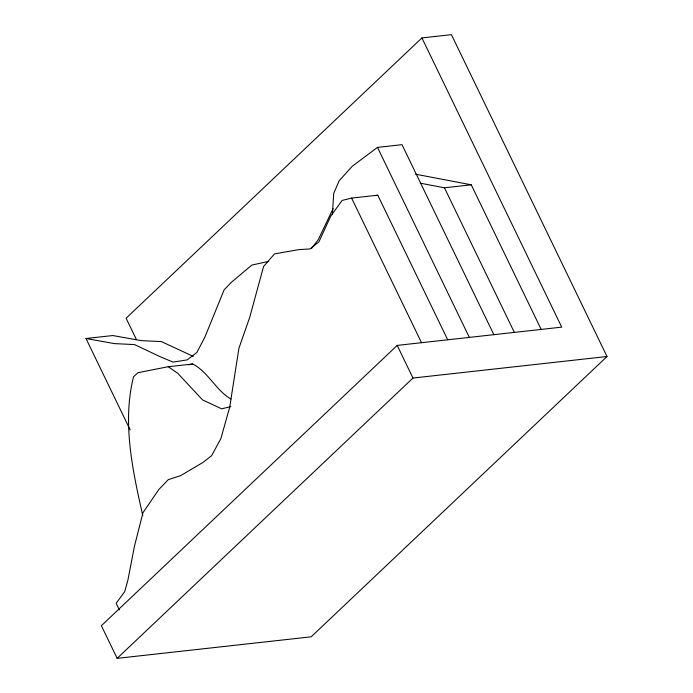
<?xml version="1.0" encoding="UTF-8"?>
<svg xmlns="http://www.w3.org/2000/svg" width="693" height="693" viewBox="0 0 693 693"><rect width="100%" height="100%" fill="white"/><g stroke="black" fill="none" stroke-linecap="round" stroke-linejoin="round"><path stroke-width="1.04" d="M332.38 214.631L333.714 193.408L339.154 180.76L352.347 166.181L377.486 147.392L402.001 144.672L493.849 334.667M333.09 208.61L318.252 239.717L311.512 248.475M421.924 37.924L561.728 327.139L397.202 345.4L101.377 625.71L117.16 658.35L311.192 636.815L607.007 356.514L451.42 34.65L421.924 37.924L126.1 318.234L136.46 339.657M117.16 658.35L412.976 378.04L607.007 356.514M447.687 339.795L377.78 195.183L351.602 198.094L342.16 200.433L330.812 215.982L318.919 241.874L310.014 248.943L298.735 249.627L274.471 253.907L263.565 266.554L249.688 317.429L238.92 348.267L229.729 407.06L220.902 438.556L211.573 455.734L202.85 462.526L180.526 475.693L168.2 479.703L158.74 489.639L142.975 512.681L134.485 546.084L127.884 580.206L124.688 591.675L116.147 603.256L119.326 609.84M375.684 195.703L377.78 195.183M230.821 406.583L221.691 408.835L202.547 399.904L177.772 373.31L168.208 366.718L138.046 372.661L133.55 376.749C122.02 422.392 132.658 470.582 142.758 515.54M268.39 261.426L251.819 265.09L231.549 282.164L224.134 289.83L204.842 337.17L196.855 352.486L187.153 359.901L173.033 362.101L159.875 356.583L134.589 344.586L114.397 343.607L85.993 338.513L130.171 429.911M188.557 364.813L192.715 363.998C208.437 372.106 215.844 390.384 230.89 398.969M420.313 183.186L444.447 187.786L471.257 184.814L541.164 329.418M85.993 338.513L112.803 335.542L141.207 340.627L161.4 341.614L193.26 356.367M168.208 366.718L192.715 363.998M415.627 174.212L471.257 184.814M444.447 187.786L514.353 332.397M377.486 147.392L469.334 337.387M351.602 198.094L421.509 342.697M397.202 345.4L412.976 378.04"/></g></svg>
